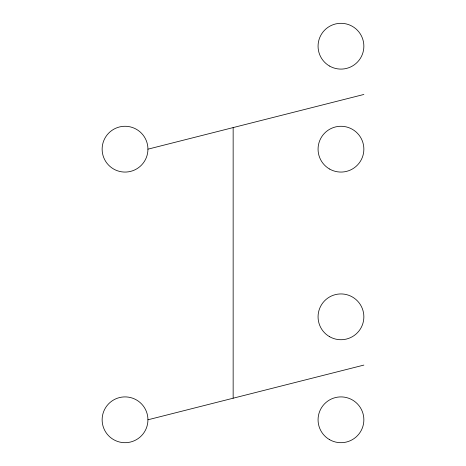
<?xml version="1.0" encoding="UTF-8"?>
<svg xmlns="http://www.w3.org/2000/svg" width="466" height="466" viewBox="0 0 466 466"><rect width="100%" height="100%" fill="white"/><g stroke="black" fill="none" stroke-linecap="round" stroke-linejoin="round"><path stroke-width="0.7" d="M147.938 149.172A22.904 22.904 0 0 0 113.582 129.338A22.904 22.904 0 0 0 113.582 169.007A22.904 22.904 0 0 0 147.938 149.172L363.864 94.464M147.938 419.796A22.904 22.904 0 0 0 113.582 399.962A22.904 22.904 0 0 0 113.582 439.63A22.904 22.904 0 0 0 147.938 419.796L363.864 365.094M233.151 127.585L233.151 398.209M329.514 169.007A22.904 22.904 0 0 0 363.864 149.172A22.904 22.904 0 0 0 329.514 129.338A22.904 22.904 0 0 0 329.514 169.007M329.514 66.038A22.904 22.904 0 0 0 363.864 46.204A22.904 22.904 0 0 0 329.514 26.37A22.904 22.904 0 0 0 329.514 66.038M329.514 439.63A22.904 22.904 0 0 0 363.864 419.796A22.904 22.904 0 0 0 329.514 399.962A22.904 22.904 0 0 0 329.514 439.63M329.514 336.662A22.904 22.904 0 0 0 363.864 316.828A22.904 22.904 0 0 0 329.514 296.993A22.904 22.904 0 0 0 329.514 336.662"/></g></svg>
